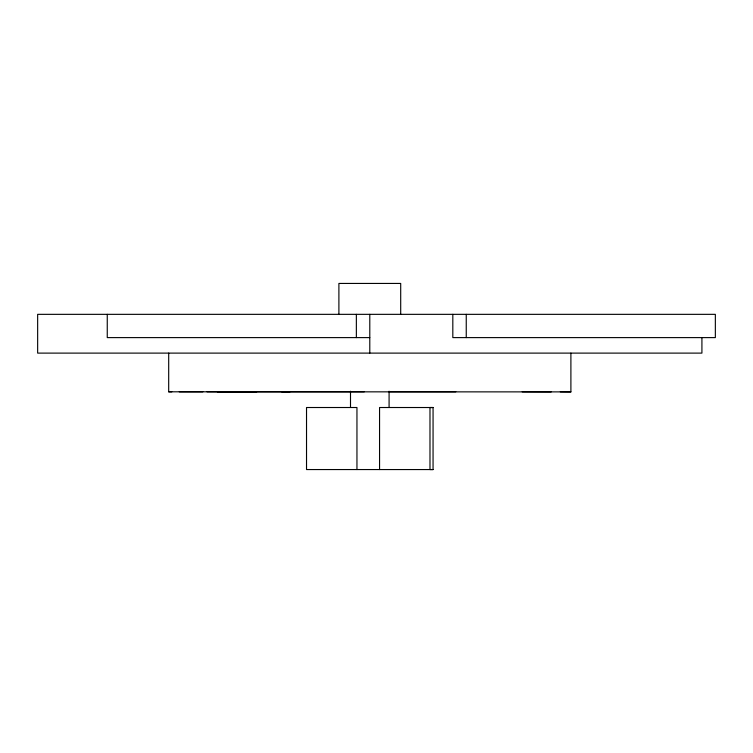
<?xml version="1.0" encoding="UTF-8"?>
<svg xmlns="http://www.w3.org/2000/svg" width="753" height="753" viewBox="0 0 753 753"><rect width="100%" height="100%" fill="white"/><g stroke="black" fill="none" stroke-linecap="round" stroke-linejoin="round"><path stroke-width="1.13" d="M570.896 353.119L570.896 391.889L168.691 391.805L168.7 353.11M338.897 314.462L338.897 283.439L400.7 283.439L400.7 314.462M350.503 407.514L350.503 391.231M356.95 469.552L356.95 407.514L306.527 407.514L306.527 469.552L433.06 469.561L433.069 407.524L429.982 407.514L429.982 469.552L433.06 469.561M379.559 469.552L379.559 407.514L433.069 407.524M389.085 407.514L389.085 391.231M202.868 391.805L179.289 391.805M256.726 391.805L217.372 391.805M369.789 337.608L107.255 337.608L107.255 314.34M168.691 391.805L171.806 391.805M207.009 391.767L364.283 391.767M390.073 391.767L455.81 391.767M522.215 391.805L551.187 391.889M560.307 391.805L570.896 391.889M281.763 391.805L289.933 391.824M701.918 337.608L701.918 353.11L37.65 353.11L37.65 314.34L715.35 314.34L715.35 337.608L452.817 337.608L452.817 314.34M466.248 314.34L466.248 337.608M369.789 314.34L369.789 353.11M356.357 314.34L356.357 337.608"/></g></svg>
